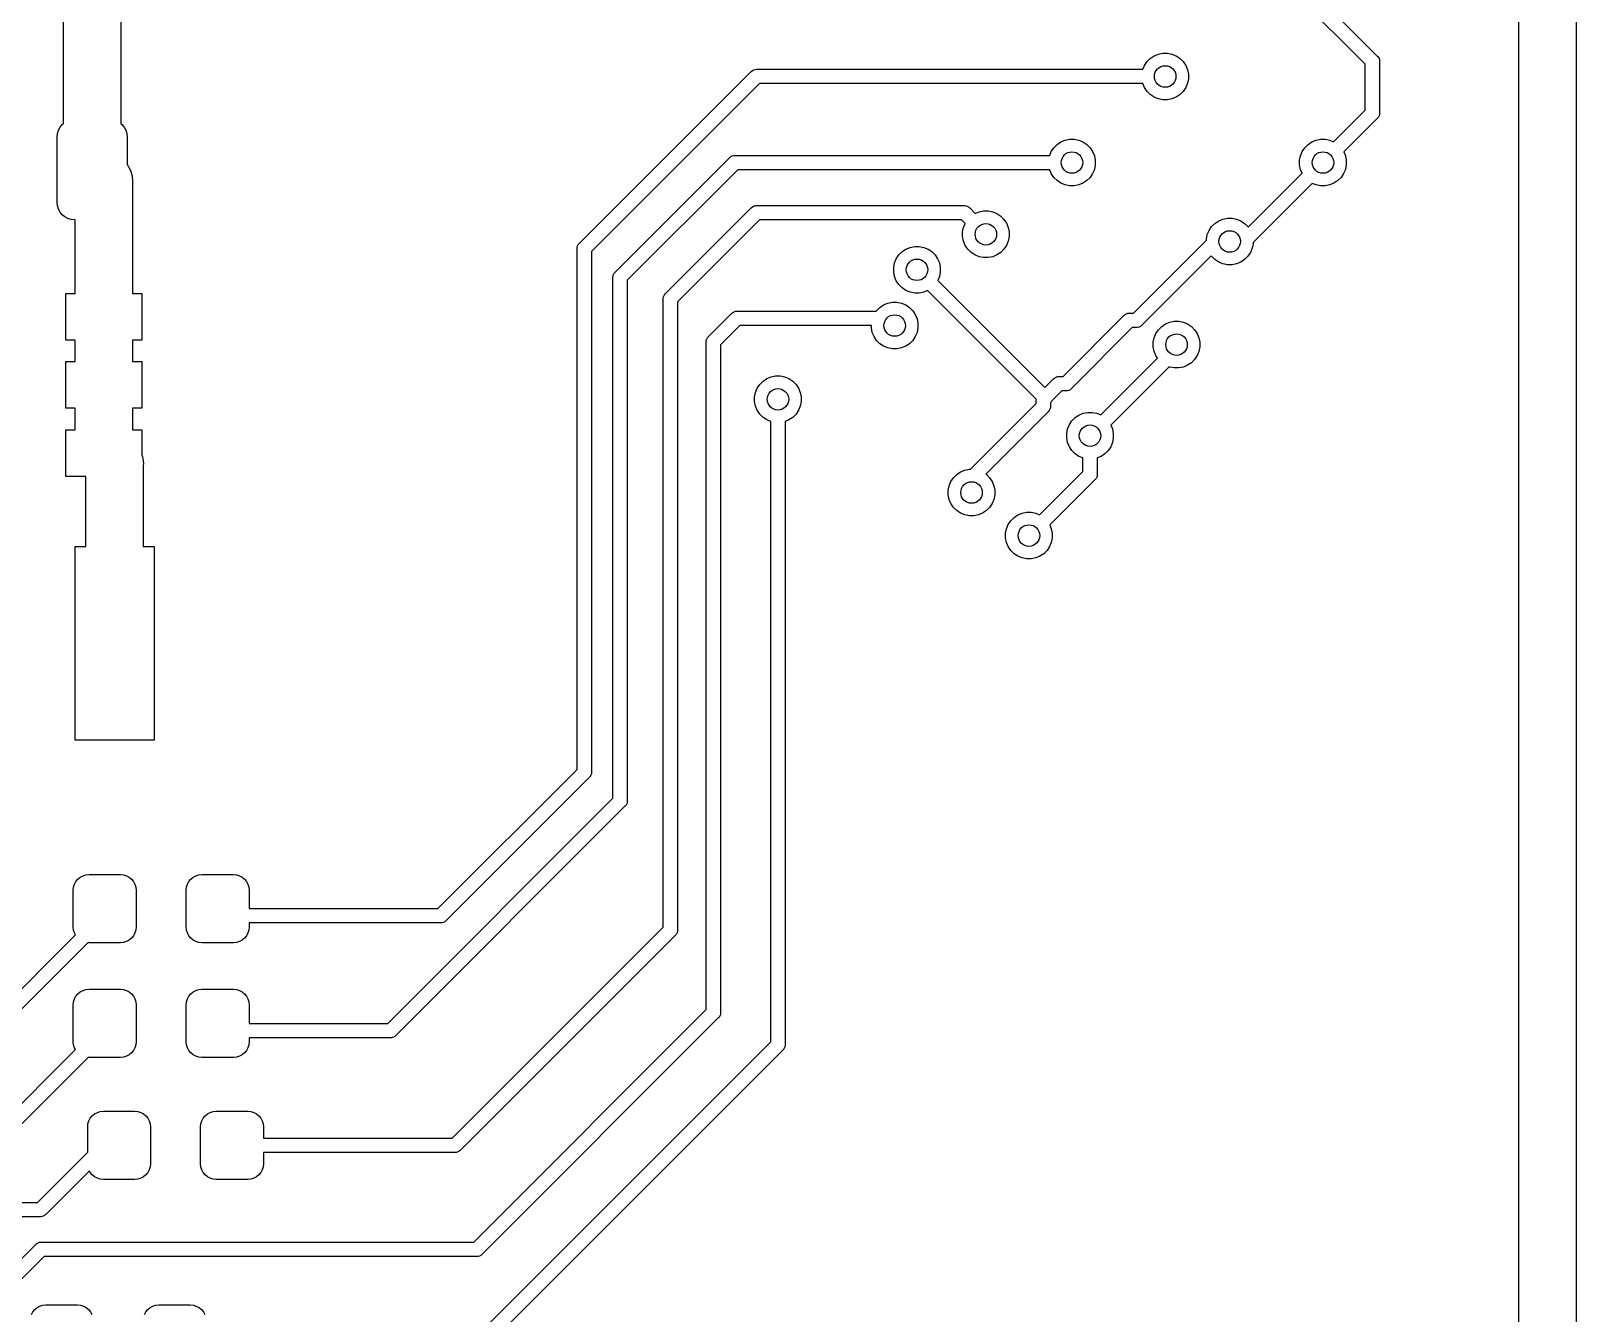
# Model space of a CAD drawing. Extents: x 1 to 84, y 1 to 137.
# Drawn here: x 62.58 to 84.13, y 26.26 to 44.14 of the extents above; entities that cross this region are included whole.
import ezdxf

# ---------------------------------------------------------------- set-up
doc = ezdxf.new("R2010")
doc.units = 0
doc.layers.add('BLACK', color=7, linetype='CONTINUOUS')

msp = doc.modelspace()

# ---------------------------------------------------------------- linework, layer by layer
at = {"layer": 'BLACK', "linetype": 'CONTINUOUS'}
for p, q in [((77.6902, 47.4513), (81.3562, 43.7852)), ((81.189, 43.6696), (77.5487, 47.3098)), ((63.0375, 42.8418), (63.0375, 45.2179)), ((63.8375, 45.0718), (63.8375, 42.8418)), ((83.33, 24.5), (83.33, 45.0953)), ((84.13, 45.2413), (84.13, 21.4497)), ((78.1476, 43.7072), (78.1928, 43.7524)), ((78.1928, 43.7524), (78.2461, 43.788)), ((78.2461, 43.788), (78.3052, 43.8125)), ((78.3052, 43.8125), (78.368, 43.825)), ((78.368, 43.825), (78.432, 43.825)), ((78.432, 43.825), (78.4948, 43.8125)), ((78.4948, 43.8125), (78.5539, 43.788)), ((78.5539, 43.788), (78.6072, 43.7524)), ((78.6072, 43.7524), (78.6524, 43.7072)), ((81.3562, 43.7852), (81.3601, 43.7821)), ((81.3601, 43.7821), (81.3691, 43.7711)), ((81.3691, 43.7711), (81.3725, 43.7668)), ((81.3725, 43.7668), (81.3818, 43.7495)), ((81.3818, 43.7495), (81.3876, 43.7306)), ((70.2328, 41.1742), (72.6258, 43.5672)), ((72.6258, 43.5672), (72.6289, 43.5711)), ((72.6289, 43.5711), (72.6442, 43.5835)), ((72.6442, 43.5835), (72.6615, 43.5928)), ((72.6615, 43.5928), (72.6804, 43.5986)), ((72.6804, 43.5986), (72.7, 43.6005)), ((72.7, 43.6005), (72.7049, 43.6)), ((72.7049, 43.6), (78.0896, 43.6)), ((78.0896, 43.6), (78.112, 43.6539)), ((78.112, 43.6539), (78.1476, 43.7072)), ((78.6524, 43.7072), (78.688, 43.6539)), ((78.688, 43.6539), (78.7125, 43.5948)), ((78.7125, 43.5948), (78.725, 43.532)), ((78.725, 43.532), (78.725, 43.468)), ((81.189, 43.0304), (81.189, 43.6696)), ((81.3876, 43.7306), (81.3895, 43.711)), ((81.3895, 43.711), (81.389, 43.7061)), ((81.389, 43.7061), (81.389, 42.9939)), ((72.7414, 43.4), (70.4, 41.0586)), ((78.0896, 43.4), (72.7414, 43.4)), ((78.112, 43.3461), (78.0896, 43.4)), ((78.1476, 43.2928), (78.112, 43.3461)), ((78.688, 43.3461), (78.6524, 43.2928)), ((78.7125, 43.4052), (78.688, 43.3461)), ((78.725, 43.468), (78.7125, 43.4052)), ((78.1928, 43.2476), (78.1476, 43.2928)), ((78.2461, 43.212), (78.1928, 43.2476)), ((78.3052, 43.1875), (78.2461, 43.212)), ((78.368, 43.175), (78.3052, 43.1875)), ((78.432, 43.175), (78.368, 43.175)), ((78.4948, 43.1875), (78.432, 43.175)), ((78.5539, 43.212), (78.4948, 43.1875)), ((78.6072, 43.2476), (78.5539, 43.212)), ((78.6524, 43.2928), (78.6072, 43.2476)), ((80.7487, 42.5902), (81.189, 43.0304)), ((81.3562, 42.9148), (80.8902, 42.4487)), ((81.3601, 42.9179), (81.3562, 42.9148)), ((81.3725, 42.9332), (81.3601, 42.9179)), ((81.3818, 42.9505), (81.3725, 42.9332)), ((81.3876, 42.9694), (81.3818, 42.9505)), ((81.389, 42.9841), (81.3876, 42.9694)), ((81.389, 42.9939), (81.3895, 42.989)), ((81.3895, 42.989), (81.389, 42.9841)), ((81.389, 42.9841), (81.389, 42.9841)), ((62.95, 42.6562), (62.9547, 42.7038)), ((62.9547, 42.7038), (62.9686, 42.7495)), ((62.9686, 42.7495), (62.9911, 42.7917)), ((62.9911, 42.7917), (63.0214, 42.8286)), ((63.0214, 42.8286), (63.0375, 42.8418)), ((63.8375, 42.8418), (63.8536, 42.8286)), ((63.8536, 42.8286), (63.8839, 42.7917)), ((63.8839, 42.7917), (63.9064, 42.7495)), ((63.9064, 42.7495), (63.9203, 42.7038)), ((63.9203, 42.7038), (63.925, 42.6562)), ((62.95, 41.7437), (62.95, 42.6562)), ((63.925, 42.6562), (63.925, 42.272)), ((76.7896, 42.4), (76.812, 42.4539)), ((76.812, 42.4539), (76.8476, 42.5072)), ((76.8476, 42.5072), (76.8928, 42.5524)), ((76.8928, 42.5524), (76.9461, 42.588)), ((76.9461, 42.588), (77.0052, 42.6125)), ((77.0052, 42.6125), (77.068, 42.625)), ((77.068, 42.625), (77.132, 42.625)), ((77.132, 42.625), (77.1948, 42.6125)), ((77.1948, 42.6125), (77.2539, 42.588)), ((77.2539, 42.588), (77.3072, 42.5524)), ((77.3072, 42.5524), (77.3524, 42.5072)), ((77.3524, 42.5072), (77.388, 42.4539)), ((77.388, 42.4539), (77.4125, 42.3948)), ((80.2875, 42.3948), (80.312, 42.4539)), ((80.312, 42.4539), (80.3476, 42.5072)), ((80.3476, 42.5072), (80.3928, 42.5524)), ((80.3928, 42.5524), (80.4461, 42.588)), ((80.4461, 42.588), (80.5052, 42.6125)), ((80.5052, 42.6125), (80.568, 42.625)), ((80.568, 42.625), (80.632, 42.625)), ((80.632, 42.625), (80.6948, 42.6125)), ((80.6948, 42.6125), (80.7487, 42.5902)), ((80.8902, 42.4487), (80.9125, 42.3948)), ((63.925, 42.272), (63.9342, 42.2608)), ((63.9342, 42.2608), (63.9499, 42.2314)), ((70.7328, 40.7742), (72.3258, 42.3672)), ((72.3258, 42.3672), (72.3289, 42.3711)), ((72.3289, 42.3711), (72.3442, 42.3835)), ((72.3442, 42.3835), (72.3615, 42.3928)), ((72.3615, 42.3928), (72.3629, 42.3932)), ((72.3629, 42.3932), (72.3804, 42.3986)), ((72.3804, 42.3986), (72.3822, 42.3987)), ((72.3822, 42.3987), (72.3951, 42.4)), ((72.3951, 42.4), (72.4, 42.4005)), ((72.3951, 42.4), (72.3951, 42.4)), ((72.4, 42.4005), (72.4049, 42.4)), ((72.4049, 42.4), (76.7896, 42.4)), ((77.4125, 42.3948), (77.425, 42.332)), ((77.425, 42.268), (77.4125, 42.2052)), ((77.425, 42.332), (77.425, 42.268)), ((80.275, 42.332), (80.2875, 42.3948)), ((80.275, 42.268), (80.275, 42.332)), ((80.2875, 42.2052), (80.275, 42.268)), ((80.9125, 42.3948), (80.925, 42.332)), ((80.925, 42.268), (80.9125, 42.2052)), ((80.925, 42.332), (80.925, 42.268)), ((63.9499, 42.2314), (63.9713, 42.1913)), ((63.9713, 42.1913), (63.9942, 42.1159)), ((63.9942, 42.1159), (64.0019, 42.0375)), ((64.0019, 42.0375), (64, 42.0179)), ((64, 42.0179), (64, 40.475)), ((72.4414, 42.2), (70.9, 40.6586)), ((76.7896, 42.2), (72.4414, 42.2)), ((76.812, 42.1461), (76.7896, 42.2)), ((76.8476, 42.0928), (76.812, 42.1461)), ((76.8928, 42.0476), (76.8476, 42.0928)), ((76.9461, 42.012), (76.8928, 42.0476)), ((77.3072, 42.0476), (77.2539, 42.012)), ((77.3524, 42.0928), (77.3072, 42.0476)), ((77.388, 42.1461), (77.3524, 42.0928)), ((77.4125, 42.2052), (77.388, 42.1461)), ((79.5578, 41.3992), (80.3098, 42.1513)), ((80.3098, 42.1513), (80.2875, 42.2052)), ((80.8072, 42.0476), (80.7539, 42.012)), ((80.8524, 42.0928), (80.8072, 42.0476)), ((80.888, 42.1461), (80.8524, 42.0928)), ((80.9125, 42.2052), (80.888, 42.1461)), ((77.0052, 41.9875), (76.9461, 42.012)), ((77.068, 41.975), (77.0052, 41.9875)), ((77.132, 41.975), (77.068, 41.975)), ((77.1948, 41.9875), (77.132, 41.975)), ((77.2539, 42.012), (77.1948, 41.9875)), ((80.4513, 42.0098), (79.625, 41.1836)), ((80.5052, 41.9875), (80.4513, 42.0098)), ((80.568, 41.975), (80.5052, 41.9875)), ((80.632, 41.975), (80.568, 41.975)), ((80.6948, 41.9875), (80.632, 41.975)), ((80.7539, 42.012), (80.6948, 41.9875)), ((62.9547, 41.6962), (62.95, 41.7437)), ((62.9686, 41.6505), (62.9547, 41.6962)), ((62.9911, 41.6083), (62.9686, 41.6505)), ((63.0214, 41.5714), (62.9911, 41.6083)), ((71.4328, 40.4742), (72.6258, 41.6672)), ((72.6258, 41.6672), (72.6289, 41.6711)), ((72.6289, 41.6711), (72.6442, 41.6835)), ((72.6442, 41.6835), (72.6615, 41.6928)), ((72.6615, 41.6928), (72.6726, 41.6962)), ((72.6726, 41.6962), (72.6804, 41.6986)), ((72.6804, 41.6986), (72.684, 41.6989)), ((72.684, 41.6989), (72.6951, 41.7)), ((72.6951, 41.7), (72.7, 41.7005)), ((72.6951, 41.7), (72.6951, 41.7)), ((72.7, 41.7005), (72.7049, 41.7)), ((72.7049, 41.7), (75.5951, 41.7)), ((75.5951, 41.7), (75.6, 41.7005)), ((75.6, 41.7005), (75.6049, 41.7)), ((75.6049, 41.7), (75.6049, 41.7)), ((75.6049, 41.7), (75.6196, 41.6986)), ((75.6196, 41.6986), (75.6385, 41.6928)), ((75.6385, 41.6928), (75.6558, 41.6835)), ((75.6558, 41.6835), (75.6711, 41.6711)), ((75.6711, 41.6711), (75.6742, 41.6672)), ((75.6742, 41.6672), (75.7513, 41.5902)), ((75.7513, 41.5902), (75.8052, 41.6125)), ((75.8052, 41.6125), (75.868, 41.625)), ((75.868, 41.625), (75.932, 41.625)), ((75.932, 41.625), (75.9948, 41.6125)), ((75.9948, 41.6125), (76.0539, 41.588)), ((76.0539, 41.588), (76.1072, 41.5524)), ((63.0583, 41.5411), (63.0214, 41.5714)), ((63.1005, 41.5186), (63.0583, 41.5411)), ((63.1462, 41.5047), (63.1005, 41.5186)), ((63.1937, 41.5), (63.1462, 41.5047)), ((63.2, 41.5), (63.1937, 41.5)), ((63.2, 40.475), (63.2, 41.5)), ((72.7414, 41.5), (71.6, 40.3586)), ((75.5586, 41.5), (72.7414, 41.5)), ((75.6098, 41.4487), (75.5586, 41.5)), ((75.575, 41.332), (75.5875, 41.3948)), ((75.5875, 41.3948), (75.6098, 41.4487)), ((76.1072, 41.5524), (76.1524, 41.5072)), ((76.1524, 41.5072), (76.188, 41.4539)), ((76.188, 41.4539), (76.2125, 41.3948)), ((76.2125, 41.3948), (76.225, 41.332)), ((79.012, 41.3539), (79.0476, 41.4072)), ((79.0476, 41.4072), (79.0928, 41.4524)), ((79.0928, 41.4524), (79.1461, 41.488)), ((79.1461, 41.488), (79.2052, 41.5125)), ((79.2052, 41.5125), (79.268, 41.525)), ((79.268, 41.525), (79.332, 41.525)), ((79.332, 41.525), (79.3948, 41.5125)), ((79.3948, 41.5125), (79.4539, 41.488)), ((79.4539, 41.488), (79.5072, 41.4524)), ((79.5072, 41.4524), (79.5524, 41.4072)), ((79.5524, 41.4072), (79.5578, 41.3992)), ((70.2072, 41.1385), (70.2165, 41.1558)), ((70.2165, 41.1558), (70.2258, 41.1672)), ((70.2258, 41.1672), (70.2289, 41.1711)), ((70.2289, 41.1711), (70.2328, 41.1742)), ((75.575, 41.268), (75.575, 41.332)), ((75.5875, 41.2052), (75.575, 41.268)), ((75.612, 41.1461), (75.5875, 41.2052)), ((76.2125, 41.2052), (76.188, 41.1461)), ((76.225, 41.268), (76.2125, 41.2052)), ((76.225, 41.332), (76.225, 41.268)), ((77.9586, 40.2), (78.975, 41.2164)), ((78.975, 41.232), (78.9875, 41.2948)), ((78.975, 41.2164), (78.975, 41.232)), ((78.9875, 41.2948), (79.012, 41.3539)), ((79.625, 41.168), (79.6125, 41.1052)), ((79.625, 41.1836), (79.625, 41.168)), ((70.1995, 41.1), (70.2014, 41.1196)), ((70.2, 41.0951), (70.1995, 41.1)), ((70.2, 39.7951), (70.2, 41.0951)), ((70.2014, 41.1196), (70.2072, 41.1385)), ((70.4, 41.0586), (70.4, 33.8049)), ((74.6265, 40.9003), (74.651, 40.9594)), ((74.651, 40.9594), (74.6866, 41.0126)), ((74.6866, 41.0126), (74.7318, 41.0579)), ((74.7318, 41.0579), (74.7851, 41.0935)), ((74.7851, 41.0935), (74.8442, 41.118)), ((74.8442, 41.118), (74.907, 41.1305)), ((74.907, 41.1305), (74.971, 41.1305)), ((74.971, 41.1305), (75.0338, 41.118)), ((75.0338, 41.118), (75.0929, 41.0935)), ((75.0929, 41.0935), (75.1462, 41.0579)), ((75.1462, 41.0579), (75.1914, 41.0126)), ((75.1914, 41.0126), (75.227, 40.9594)), ((75.227, 40.9594), (75.2515, 40.9003)), ((75.6476, 41.0928), (75.612, 41.1461)), ((75.6928, 41.0476), (75.6476, 41.0928)), ((75.7461, 41.012), (75.6928, 41.0476)), ((75.8052, 40.9875), (75.7461, 41.012)), ((75.868, 40.975), (75.8052, 40.9875)), ((75.932, 40.975), (75.868, 40.975)), ((75.9948, 40.9875), (75.932, 40.975)), ((76.0539, 41.012), (75.9948, 40.9875)), ((76.1072, 41.0476), (76.0539, 41.012)), ((76.1524, 41.0928), (76.1072, 41.0476)), ((76.188, 41.1461), (76.1524, 41.0928)), ((79.0422, 41.0008), (78.0742, 40.0328)), ((79.0476, 40.9928), (79.0422, 41.0008)), ((79.0928, 40.9476), (79.0476, 40.9928)), ((79.1461, 40.912), (79.0928, 40.9476)), ((79.5072, 40.9476), (79.4539, 40.912)), ((79.5524, 40.9928), (79.5072, 40.9476)), ((79.588, 41.0461), (79.5524, 40.9928)), ((79.6125, 41.1052), (79.588, 41.0461)), ((70.7014, 40.7196), (70.7072, 40.7385)), ((70.7072, 40.7385), (70.7165, 40.7558)), ((70.7165, 40.7558), (70.7289, 40.7711)), ((70.7289, 40.7711), (70.7328, 40.7742)), ((74.614, 40.8375), (74.6265, 40.9003)), ((74.614, 40.7735), (74.614, 40.8375)), ((74.6265, 40.7107), (74.614, 40.7735)), ((75.2515, 40.9003), (75.264, 40.8375)), ((75.264, 40.7735), (75.2515, 40.7107)), ((75.264, 40.8375), (75.264, 40.7735)), ((79.2052, 40.8875), (79.1461, 40.912)), ((79.268, 40.875), (79.2052, 40.8875)), ((79.332, 40.875), (79.268, 40.875)), ((79.3948, 40.8875), (79.332, 40.875)), ((79.4539, 40.912), (79.3948, 40.8875)), ((70.6995, 40.7), (70.7, 40.7049)), ((70.7, 40.6951), (70.6995, 40.7)), ((70.7, 40.7049), (70.7014, 40.7196)), ((70.7, 40.7049), (70.7, 40.7049)), ((70.7, 33.4414), (70.7, 40.6951)), ((70.9, 40.6586), (70.9, 33.4049)), ((74.651, 40.6515), (74.6265, 40.7107)), ((74.6866, 40.5983), (74.651, 40.6515)), ((74.7318, 40.553), (74.6866, 40.5983)), ((74.7851, 40.5175), (74.7318, 40.553)), ((74.8442, 40.493), (74.7851, 40.5175)), ((75.0877, 40.5153), (75.0338, 40.493)), ((76.5998, 39.0032), (75.0877, 40.5153)), ((75.2515, 40.7107), (75.2292, 40.6567)), ((75.2292, 40.6567), (76.7222, 39.1637)), ((63.07, 39.825), (63.07, 40.475)), ((63.07, 40.475), (63.2, 40.475)), ((64, 40.475), (64.13, 40.475)), ((64.13, 40.475), (64.13, 39.825)), ((71.3995, 40.4), (71.4, 40.4049)), ((71.4, 40.3951), (71.3995, 40.4)), ((71.4, 40.4049), (71.4014, 40.4196)), ((71.4, 40.4049), (71.4, 40.4049)), ((71.4, 31.6414), (71.4, 40.3951)), ((71.4014, 40.4196), (71.4072, 40.4385)), ((71.4072, 40.4385), (71.4165, 40.4558)), ((71.4165, 40.4558), (71.4289, 40.4711)), ((71.4289, 40.4711), (71.4328, 40.4742)), ((71.6, 40.3586), (71.6, 31.6049)), ((74.4206, 40.2802), (74.4738, 40.3158)), ((74.4738, 40.3158), (74.533, 40.3403)), ((74.533, 40.3403), (74.5958, 40.3528)), ((74.5958, 40.3528), (74.6598, 40.3528)), ((74.6598, 40.3528), (74.7226, 40.3403)), ((74.7226, 40.3403), (74.7817, 40.3158)), ((74.7817, 40.3158), (74.8349, 40.2802)), ((74.907, 40.4805), (74.8442, 40.493)), ((74.971, 40.4805), (74.907, 40.4805)), ((75.0338, 40.493), (74.971, 40.4805)), ((72.0328, 39.8742), (72.3541, 40.1955)), ((72.3541, 40.1955), (72.3572, 40.1993)), ((72.3572, 40.1993), (72.3724, 40.2118)), ((72.3724, 40.2118), (72.3898, 40.2211)), ((72.3898, 40.2211), (72.3999, 40.2241)), ((72.3999, 40.2241), (72.4087, 40.2268)), ((72.4087, 40.2268), (72.4123, 40.2272)), ((72.4123, 40.2272), (72.4234, 40.2283)), ((72.4234, 40.2283), (72.4283, 40.2287)), ((72.4234, 40.2283), (72.4234, 40.2283)), ((72.4283, 40.2287), (72.4332, 40.2283)), ((72.4332, 40.2283), (74.3709, 40.2283)), ((74.3709, 40.2283), (74.3753, 40.2349)), ((74.3753, 40.2349), (74.4206, 40.2802)), ((74.8349, 40.2802), (74.8802, 40.2349)), ((74.8802, 40.2349), (74.9158, 40.1817)), ((74.9158, 40.1817), (74.9403, 40.1226)), ((74.9403, 40.1226), (74.9528, 40.0598)), ((76.9761, 39.3175), (77.8258, 40.1672)), ((77.8258, 40.1672), (77.8289, 40.1711)), ((77.8289, 40.1711), (77.8328, 40.1742)), ((77.8328, 40.1742), (77.8364, 40.1771)), ((77.8328, 40.1742), (77.8328, 40.1742)), ((77.8364, 40.1771), (77.8442, 40.1835)), ((77.8442, 40.1835), (77.8615, 40.1928)), ((77.8615, 40.1928), (77.8804, 40.1986)), ((77.8804, 40.1986), (77.8951, 40.2)), ((77.8951, 40.2), (77.9, 40.2005)), ((77.8951, 40.2), (77.8951, 40.2)), ((77.9, 40.2005), (77.9049, 40.2)), ((77.9049, 40.2), (77.9586, 40.2)), ((78.4637, 40.075), (78.5265, 40.0875)), ((78.5265, 40.0875), (78.5905, 40.0875)), ((78.5905, 40.0875), (78.6533, 40.075)), ((72.0165, 39.8558), (72.0258, 39.8672)), ((72.0258, 39.8672), (72.0289, 39.8711)), ((72.0289, 39.8711), (72.0328, 39.8742)), ((72.4697, 40.0283), (72.2, 39.7586)), ((74.3028, 40.0283), (72.4697, 40.0283)), ((74.3028, 39.9958), (74.3028, 40.0283)), ((74.3153, 39.933), (74.3028, 39.9958)), ((74.3398, 39.8738), (74.3153, 39.933)), ((74.3753, 39.8206), (74.3398, 39.8738)), ((74.9158, 39.8738), (74.8802, 39.8206)), ((74.9403, 39.933), (74.9158, 39.8738)), ((74.9528, 39.9958), (74.9403, 39.933)), ((74.9528, 40.0598), (74.9528, 39.9958)), ((77.9414, 40), (77.0917, 39.1503)), ((77.9951, 40), (77.9414, 40)), ((78, 39.9995), (77.9951, 40)), ((78.0049, 40), (78, 39.9995)), ((78.0196, 40.0014), (78.0049, 40)), ((78.0049, 40), (78.0049, 40)), ((78.0385, 40.0072), (78.0196, 40.0014)), ((78.0558, 40.0165), (78.0385, 40.0072)), ((78.0711, 40.0289), (78.0558, 40.0165)), ((78.0742, 40.0328), (78.0711, 40.0289)), ((78.246, 39.8573), (78.2705, 39.9164)), ((78.2705, 39.9164), (78.3061, 39.9697)), ((78.3061, 39.9697), (78.3513, 40.0149)), ((78.3513, 40.0149), (78.4046, 40.0505)), ((78.4046, 40.0505), (78.4637, 40.075)), ((78.6533, 40.075), (78.7124, 40.0505)), ((78.7124, 40.0505), (78.7657, 40.0149)), ((78.7657, 40.0149), (78.8109, 39.9697)), ((78.8109, 39.9697), (78.8465, 39.9164)), ((78.8465, 39.9164), (78.871, 39.8573)), ((63.2, 39.825), (63.07, 39.825)), ((63.2, 39.525), (63.2, 39.825)), ((64.13, 39.825), (64, 39.825)), ((64, 39.825), (64, 39.525)), ((70.2, 33.8414), (70.2, 39.7951)), ((70.2, 39.7951), (70.2, 39.7951)), ((71.9995, 39.8), (72.0014, 39.8196)), ((72, 39.7951), (71.9995, 39.8)), ((72, 30.4914), (72, 39.7951)), ((72.0014, 39.8196), (72.0072, 39.8385)), ((72.0072, 39.8385), (72.0165, 39.8558)), ((72.2, 39.7586), (72.2, 30.4549)), ((74.4206, 39.7753), (74.3753, 39.8206)), ((74.4738, 39.7398), (74.4206, 39.7753)), ((74.533, 39.7153), (74.4738, 39.7398)), ((74.5958, 39.7028), (74.533, 39.7153)), ((74.6598, 39.7028), (74.5958, 39.7028)), ((74.7226, 39.7153), (74.6598, 39.7028)), ((74.7817, 39.7398), (74.7226, 39.7153)), ((74.8349, 39.7753), (74.7817, 39.7398)), ((74.8802, 39.8206), (74.8349, 39.7753)), ((78.2335, 39.7945), (78.246, 39.8573)), ((78.2335, 39.7305), (78.2335, 39.7945)), ((78.246, 39.6677), (78.2335, 39.7305)), ((78.2705, 39.6086), (78.246, 39.6677)), ((78.871, 39.6677), (78.8465, 39.6086)), ((78.871, 39.8573), (78.8835, 39.7945)), ((78.8835, 39.7305), (78.871, 39.6677)), ((78.8835, 39.7945), (78.8835, 39.7305)), ((63.07, 38.875), (63.07, 39.525)), ((63.07, 39.525), (63.2, 39.525)), ((64, 39.525), (64.13, 39.525)), ((64.13, 39.525), (64.13, 38.875)), ((77.5007, 38.7827), (78.293, 39.5749)), ((78.4547, 39.4537), (77.6422, 38.6412)), ((78.293, 39.5749), (78.2705, 39.6086)), ((78.4637, 39.45), (78.4547, 39.4537)), ((78.5265, 39.4375), (78.4637, 39.45)), ((78.5905, 39.4375), (78.5265, 39.4375)), ((78.6533, 39.45), (78.5905, 39.4375)), ((78.7124, 39.4745), (78.6533, 39.45)), ((78.7657, 39.5101), (78.7124, 39.4745)), ((78.8109, 39.5553), (78.7657, 39.5101)), ((78.8465, 39.6086), (78.8109, 39.5553)), ((72.7476, 39.2072), (72.7928, 39.2524)), ((72.7928, 39.2524), (72.8461, 39.288)), ((72.8461, 39.288), (72.9052, 39.3125)), ((72.9052, 39.3125), (72.968, 39.325)), ((72.968, 39.325), (73.032, 39.325)), ((73.032, 39.325), (73.0948, 39.3125)), ((73.0948, 39.3125), (73.1539, 39.288)), ((73.1539, 39.288), (73.2072, 39.2524)), ((73.2072, 39.2524), (73.2524, 39.2072)), ((76.7222, 39.1637), (76.8433, 39.2847)), ((76.8433, 39.2847), (76.8464, 39.2886)), ((76.8464, 39.2886), (76.8503, 39.2917)), ((76.8503, 39.2917), (76.8558, 39.2963)), ((76.8503, 39.2917), (76.8503, 39.2917)), ((76.8558, 39.2963), (76.8617, 39.301)), ((76.8617, 39.301), (76.879, 39.3103)), ((76.879, 39.3103), (76.8979, 39.3161)), ((76.8979, 39.3161), (76.9126, 39.3175)), ((76.9126, 39.3175), (76.9175, 39.318)), ((76.9126, 39.3175), (76.9126, 39.3175)), ((76.9175, 39.318), (76.9224, 39.3175)), ((76.9224, 39.3175), (76.9761, 39.3175)), ((72.675, 39.032), (72.6875, 39.0948)), ((72.675, 38.968), (72.675, 39.032)), ((72.6875, 39.0948), (72.712, 39.1539)), ((72.712, 39.1539), (72.7476, 39.2072)), ((73.2524, 39.2072), (73.288, 39.1539)), ((73.288, 39.1539), (73.3125, 39.0948)), ((73.3125, 39.0948), (73.325, 39.032)), ((73.325, 39.032), (73.325, 38.968)), ((76.5995, 39), (76.5998, 39.0032)), ((76.6, 38.9951), (76.5995, 39)), ((76.9589, 39.1175), (76.819, 38.9776)), ((77.0126, 39.1175), (76.9589, 39.1175)), ((77.0175, 39.117), (77.0126, 39.1175)), ((77.0224, 39.1175), (77.0175, 39.117)), ((77.0371, 39.1189), (77.0224, 39.1175)), ((77.0224, 39.1175), (77.0224, 39.1175)), ((77.056, 39.1247), (77.0371, 39.1189)), ((77.0733, 39.134), (77.056, 39.1247)), ((77.0886, 39.1464), (77.0733, 39.134)), ((77.0917, 39.1503), (77.0886, 39.1464)), ((63.2, 38.875), (63.07, 38.875)), ((63.2, 38.575), (63.2, 38.875)), ((64.13, 38.875), (64, 38.875)), ((64, 38.875), (64, 38.575)), ((72.6875, 38.9052), (72.675, 38.968)), ((72.712, 38.8461), (72.6875, 38.9052)), ((72.7476, 38.7928), (72.712, 38.8461)), ((72.7928, 38.7476), (72.7476, 38.7928)), ((73.2524, 38.7928), (73.2072, 38.7476)), ((73.288, 38.8461), (73.2524, 38.7928)), ((73.3125, 38.9052), (73.288, 38.8461)), ((73.325, 38.968), (73.3125, 38.9052)), ((75.6836, 38.025), (76.6, 38.9414)), ((76.7672, 38.8258), (75.8992, 37.9578)), ((76.6, 38.9414), (76.6, 38.9951)), ((76.7711, 38.8289), (76.7672, 38.8258)), ((76.7835, 38.8442), (76.7711, 38.8289)), ((76.7928, 38.8615), (76.7835, 38.8442)), ((76.7929, 38.8617), (76.7928, 38.8615)), ((76.7986, 38.8804), (76.7929, 38.8617)), ((76.8005, 38.9), (76.7986, 38.8804)), ((76.8105, 38.9617), (76.8, 38.9489)), ((76.8, 38.9489), (76.8, 38.9049)), ((76.8, 38.9049), (76.8005, 38.9)), ((76.819, 38.9776), (76.8105, 38.9617)), ((77.1981, 38.7805), (77.2572, 38.805)), ((77.2572, 38.805), (77.32, 38.8175)), ((77.32, 38.8175), (77.384, 38.8175)), ((77.384, 38.8175), (77.4468, 38.805)), ((77.4468, 38.805), (77.5007, 38.7827)), ((63.07, 37.925), (63.07, 38.575)), ((63.07, 38.575), (63.2, 38.575)), ((64, 38.575), (64.13, 38.575)), ((64.13, 38.575), (64.13, 38.2253)), ((72.8461, 38.712), (72.7928, 38.7476)), ((72.9, 38.6896), (72.8461, 38.712)), ((72.9, 30.0414), (72.9, 38.6896)), ((73.1539, 38.712), (73.1, 38.6896)), ((73.1, 38.6896), (73.1, 30.0049)), ((73.2072, 38.7476), (73.1539, 38.712)), ((77.027, 38.5245), (77.0395, 38.5873)), ((77.0395, 38.5873), (77.064, 38.6464)), ((77.064, 38.6464), (77.0996, 38.6997)), ((77.0996, 38.6997), (77.1448, 38.7449)), ((77.1448, 38.7449), (77.1981, 38.7805)), ((77.6422, 38.6412), (77.6645, 38.5873)), ((77.6645, 38.5873), (77.677, 38.5245)), ((77.027, 38.4605), (77.027, 38.5245)), ((77.0395, 38.3977), (77.027, 38.4605)), ((77.064, 38.3386), (77.0395, 38.3977)), ((77.6645, 38.3977), (77.64, 38.3386)), ((77.677, 38.4605), (77.6645, 38.3977)), ((77.677, 38.5245), (77.677, 38.4605)), ((64.13, 38.2253), (64.1381, 38.1986)), ((64.1381, 38.1986), (64.1442, 38.1784)), ((64.1442, 38.1784), (64.1519, 38.1)), ((77.0996, 38.2853), (77.064, 38.3386)), ((77.1448, 38.2401), (77.0996, 38.2853)), ((77.1981, 38.2045), (77.1448, 38.2401)), ((77.252, 38.1821), (77.1981, 38.2045)), ((77.252, 37.9934), (77.252, 38.1821)), ((77.5059, 38.2045), (77.452, 38.1821)), ((77.452, 38.1821), (77.452, 37.9569)), ((77.5592, 38.2401), (77.5059, 38.2045)), ((77.6044, 38.2853), (77.5592, 38.2401)), ((77.64, 38.3386), (77.6044, 38.2853)), ((63.35, 37.925), (63.07, 37.925)), ((63.35, 36.95), (63.35, 37.925)), ((64.1519, 38.1), (64.15, 38.0804)), ((64.15, 38.0804), (64.15, 36.95)), ((75.4476, 37.9072), (75.4928, 37.9524)), ((75.4928, 37.9524), (75.5461, 37.988)), ((75.5461, 37.988), (75.6052, 38.0125)), ((75.6052, 38.0125), (75.668, 38.025)), ((75.668, 38.025), (75.6836, 38.025)), ((75.8992, 37.9578), (75.9072, 37.9524)), ((75.9072, 37.9524), (75.9524, 37.9072)), ((76.6578, 37.3992), (77.252, 37.9934)), ((77.4498, 37.9298), (77.4448, 37.9135)), ((77.4506, 37.9324), (77.4498, 37.9298)), ((77.4511, 37.9385), (77.4506, 37.9324)), ((77.452, 37.9471), (77.4511, 37.9385)), ((77.452, 37.9569), (77.4525, 37.952)), ((77.4525, 37.952), (77.452, 37.9471)), ((77.452, 37.9471), (77.452, 37.9471)), ((75.375, 37.732), (75.3875, 37.7948)), ((75.375, 37.668), (75.375, 37.732)), ((75.3875, 37.7948), (75.412, 37.8539)), ((75.412, 37.8539), (75.4476, 37.9072)), ((75.9524, 37.9072), (75.988, 37.8539)), ((75.988, 37.8539), (76.0125, 37.7948)), ((76.0125, 37.7948), (76.025, 37.732)), ((76.025, 37.732), (76.025, 37.668)), ((77.4192, 37.8778), (76.7992, 37.2578)), ((77.4231, 37.8809), (77.4192, 37.8778)), ((77.4355, 37.8962), (77.4231, 37.8809)), ((77.4448, 37.9135), (77.4355, 37.8962)), ((75.3875, 37.6052), (75.375, 37.668)), ((75.412, 37.5461), (75.3875, 37.6052)), ((75.4476, 37.4928), (75.412, 37.5461)), ((75.4928, 37.4476), (75.4476, 37.4928)), ((75.9524, 37.4928), (75.9072, 37.4476)), ((75.988, 37.5461), (75.9524, 37.4928)), ((76.0125, 37.6052), (75.988, 37.5461)), ((76.025, 37.668), (76.0125, 37.6052)), ((75.5461, 37.412), (75.4928, 37.4476)), ((75.6052, 37.3875), (75.5461, 37.412)), ((75.668, 37.375), (75.6052, 37.3875)), ((75.732, 37.375), (75.668, 37.375)), ((75.7948, 37.3875), (75.732, 37.375)), ((75.8539, 37.412), (75.7948, 37.3875)), ((75.9072, 37.4476), (75.8539, 37.412)), ((76.212, 37.2539), (76.2476, 37.3072)), ((76.2476, 37.3072), (76.2928, 37.3524)), ((76.2928, 37.3524), (76.3461, 37.388)), ((76.3461, 37.388), (76.4052, 37.4125)), ((76.4052, 37.4125), (76.468, 37.425)), ((76.468, 37.425), (76.532, 37.425)), ((76.532, 37.425), (76.5948, 37.4125)), ((76.5948, 37.4125), (76.6487, 37.3902)), ((76.6487, 37.3902), (76.6578, 37.3992)), ((76.6578, 37.3992), (76.6578, 37.3992)), ((76.175, 37.132), (76.1875, 37.1948)), ((76.175, 37.068), (76.175, 37.132)), ((76.1875, 37.0052), (76.175, 37.068)), ((76.1875, 37.1948), (76.212, 37.2539)), ((76.7992, 37.2578), (76.7902, 37.2487)), ((76.7902, 37.2487), (76.8125, 37.1948)), ((76.7992, 37.2578), (76.7992, 37.2578)), ((76.8125, 37.1948), (76.825, 37.132)), ((76.825, 37.068), (76.8125, 37.0052)), ((76.825, 37.132), (76.825, 37.068)), ((63.2, 34.25), (63.2, 36.95)), ((63.2, 36.95), (63.35, 36.95)), ((64.15, 36.95), (64.3, 36.95)), ((64.3, 36.95), (64.3, 34.25)), ((76.212, 36.9461), (76.1875, 37.0052)), ((76.2476, 36.8928), (76.212, 36.9461)), ((76.2928, 36.8476), (76.2476, 36.8928)), ((76.3461, 36.812), (76.2928, 36.8476)), ((76.7072, 36.8476), (76.6539, 36.812)), ((76.7524, 36.8928), (76.7072, 36.8476)), ((76.788, 36.9461), (76.7524, 36.8928)), ((76.8125, 37.0052), (76.788, 36.9461)), ((76.4052, 36.7875), (76.3461, 36.812)), ((76.468, 36.775), (76.4052, 36.7875)), ((76.532, 36.775), (76.468, 36.775)), ((76.5948, 36.7875), (76.532, 36.775)), ((76.6539, 36.812), (76.5948, 36.7875)), ((64.3, 34.25), (63.2, 34.25)), ((68.2586, 31.9), (70.2, 33.8414)), ((70.3672, 33.7258), (68.3742, 31.7328)), ((70.3711, 33.7289), (70.3672, 33.7258)), ((70.3835, 33.7442), (70.3711, 33.7289)), ((70.3928, 33.7615), (70.3835, 33.7442)), ((70.3986, 33.7804), (70.3928, 33.7615)), ((70.4, 33.7951), (70.3986, 33.7804)), ((70.4, 33.8049), (70.4005, 33.8)), ((70.4005, 33.8), (70.4, 33.7951)), ((70.4, 33.7951), (70.4, 33.7951)), ((67.5586, 30.3), (70.7, 33.4414)), ((70.9, 33.4049), (70.9005, 33.4)), ((70.9005, 33.4), (70.9, 33.3951)), ((70.8672, 33.3258), (67.6742, 30.1328)), ((70.8711, 33.3289), (70.8672, 33.3258)), ((70.8742, 33.3328), (70.8711, 33.3289)), ((70.8772, 33.3364), (70.8742, 33.3328)), ((70.8742, 33.3328), (70.8742, 33.3328)), ((70.8835, 33.3442), (70.8772, 33.3364)), ((70.8928, 33.3615), (70.8835, 33.3442)), ((70.8959, 33.3716), (70.8928, 33.3615)), ((70.8986, 33.3804), (70.8959, 33.3716)), ((70.8989, 33.3844), (70.8986, 33.3804)), ((70.9, 33.3951), (70.8989, 33.3844)), ((70.9, 33.3951), (70.9, 33.3951)), ((63.2391, 32.3109), (63.2722, 32.3381)), ((63.2722, 32.3381), (63.31, 32.3583)), ((63.31, 32.3583), (63.3511, 32.3708)), ((63.3511, 32.3708), (63.3937, 32.375)), ((63.3937, 32.375), (63.8312, 32.375)), ((63.8312, 32.375), (63.8739, 32.3708)), ((63.8739, 32.3708), (63.915, 32.3583)), ((63.915, 32.3583), (63.9528, 32.3381)), ((63.9528, 32.3381), (63.9859, 32.3109)), ((64.8141, 32.3109), (64.8472, 32.3381)), ((64.8472, 32.3381), (64.885, 32.3583)), ((64.885, 32.3583), (64.9261, 32.3708)), ((64.9261, 32.3708), (64.9688, 32.375)), ((64.9688, 32.375), (65.4062, 32.375)), ((65.4062, 32.375), (65.4489, 32.3708)), ((65.4489, 32.3708), (65.49, 32.3583)), ((65.49, 32.3583), (65.5278, 32.3381)), ((65.5278, 32.3381), (65.5609, 32.3109)), ((63.175, 32.1562), (63.1792, 32.1989)), ((63.175, 31.6437), (63.175, 32.1562)), ((63.1792, 32.1989), (63.1917, 32.24)), ((63.1917, 32.24), (63.2119, 32.2778)), ((63.2119, 32.2778), (63.2391, 32.3109)), ((63.9859, 32.3109), (64.0131, 32.2778)), ((64.0131, 32.2778), (64.0333, 32.24)), ((64.0333, 32.24), (64.0458, 32.1989)), ((64.0458, 32.1989), (64.05, 32.1562)), ((64.05, 32.1562), (64.05, 31.6437)), ((64.75, 32.1562), (64.7542, 32.1989)), ((64.75, 31.6437), (64.75, 32.1562)), ((64.7542, 32.1989), (64.7667, 32.24)), ((64.7667, 32.24), (64.7869, 32.2778)), ((64.7869, 32.2778), (64.8141, 32.3109)), ((65.5609, 32.3109), (65.5881, 32.2778)), ((65.5881, 32.2778), (65.6083, 32.24)), ((65.6083, 32.24), (65.6208, 32.1989)), ((65.6208, 32.1989), (65.625, 32.1562)), ((65.625, 32.1562), (65.625, 31.9)), ((65.625, 31.9), (68.2586, 31.9)), ((68.2951, 31.7), (65.625, 31.7)), ((65.625, 31.7), (65.625, 31.6437)), ((68.3, 31.6995), (68.2951, 31.7)), ((68.3049, 31.7), (68.3, 31.6995)), ((68.3196, 31.7014), (68.3049, 31.7)), ((68.3049, 31.7), (68.3049, 31.7)), ((68.3385, 31.7072), (68.3196, 31.7014)), ((68.3558, 31.7165), (68.3385, 31.7072)), ((68.3711, 31.7289), (68.3558, 31.7165)), ((68.3742, 31.7328), (68.3711, 31.7289)), ((60.1361, 28.465), (63.2054, 31.5343)), ((63.1792, 31.6011), (63.175, 31.6437)), ((63.1917, 31.56), (63.1792, 31.6011)), ((63.2054, 31.5343), (63.1917, 31.56)), ((63.9528, 31.4619), (63.915, 31.4417)), ((63.9859, 31.4891), (63.9528, 31.4619)), ((64.0131, 31.5222), (63.9859, 31.4891)), ((64.0333, 31.56), (64.0131, 31.5222)), ((64.0458, 31.6011), (64.0333, 31.56)), ((64.05, 31.6437), (64.0458, 31.6011)), ((64.7542, 31.6011), (64.75, 31.6437)), ((64.7667, 31.56), (64.7542, 31.6011)), ((64.7869, 31.5222), (64.7667, 31.56)), ((64.8141, 31.4891), (64.7869, 31.5222)), ((64.8472, 31.4619), (64.8141, 31.4891)), ((64.885, 31.4417), (64.8472, 31.4619)), ((65.5278, 31.4619), (65.49, 31.4417)), ((65.5609, 31.4891), (65.5278, 31.4619)), ((65.5881, 31.5222), (65.5609, 31.4891)), ((65.6083, 31.56), (65.5881, 31.5222)), ((65.6208, 31.6011), (65.6083, 31.56)), ((65.625, 31.6437), (65.6208, 31.6011)), ((68.4586, 28.7), (71.4, 31.6414)), ((71.5672, 31.5258), (68.5742, 28.5328)), ((71.5711, 31.5289), (71.5672, 31.5258)), ((71.5835, 31.5442), (71.5711, 31.5289)), ((71.5928, 31.5615), (71.5835, 31.5442)), ((71.5941, 31.5656), (71.5928, 31.5615)), ((71.5986, 31.5804), (71.5941, 31.5656)), ((71.599, 31.5847), (71.5986, 31.5804)), ((71.6, 31.5951), (71.599, 31.5847)), ((71.6, 31.6049), (71.6005, 31.6)), ((71.6005, 31.6), (71.6, 31.5951)), ((71.6, 31.5951), (71.6, 31.5951)), ((63.3802, 31.4263), (60.2517, 28.2978)), ((63.3937, 31.425), (63.3802, 31.4263)), ((63.8312, 31.425), (63.3937, 31.425)), ((63.8739, 31.4292), (63.8312, 31.425)), ((63.915, 31.4417), (63.8739, 31.4292)), ((64.9261, 31.4292), (64.885, 31.4417)), ((64.9688, 31.425), (64.9261, 31.4292)), ((65.4062, 31.425), (64.9688, 31.425)), ((65.4489, 31.4292), (65.4062, 31.425)), ((65.49, 31.4417), (65.4489, 31.4292)), ((63.175, 30.5562), (63.1792, 30.5989)), ((63.1792, 30.5989), (63.1917, 30.64)), ((63.1917, 30.64), (63.2119, 30.6778)), ((63.2119, 30.6778), (63.2391, 30.7109)), ((63.2391, 30.7109), (63.2722, 30.7381)), ((63.2722, 30.7381), (63.31, 30.7583)), ((63.31, 30.7583), (63.3511, 30.7708)), ((63.3511, 30.7708), (63.3937, 30.775)), ((63.3937, 30.775), (63.8312, 30.775)), ((63.8312, 30.775), (63.8739, 30.7708)), ((63.8739, 30.7708), (63.915, 30.7583)), ((63.915, 30.7583), (63.9528, 30.7381)), ((63.9528, 30.7381), (63.9859, 30.7109)), ((63.9859, 30.7109), (64.0131, 30.6778)), ((64.0131, 30.6778), (64.0333, 30.64)), ((64.0333, 30.64), (64.0458, 30.5989)), ((64.0458, 30.5989), (64.05, 30.5562)), ((64.75, 30.5562), (64.7542, 30.5989)), ((64.7542, 30.5989), (64.7667, 30.64)), ((64.7667, 30.64), (64.7869, 30.6778)), ((64.7869, 30.6778), (64.8141, 30.7109)), ((64.8141, 30.7109), (64.8472, 30.7381)), ((64.8472, 30.7381), (64.885, 30.7583)), ((64.885, 30.7583), (64.9261, 30.7708)), ((64.9261, 30.7708), (64.9688, 30.775)), ((64.9688, 30.775), (65.4062, 30.775)), ((65.4062, 30.775), (65.4489, 30.7708)), ((65.4489, 30.7708), (65.49, 30.7583)), ((65.49, 30.7583), (65.5278, 30.7381)), ((65.5278, 30.7381), (65.5609, 30.7109)), ((65.5609, 30.7109), (65.5881, 30.6778)), ((65.5881, 30.6778), (65.6083, 30.64)), ((65.6083, 30.64), (65.6208, 30.5989)), ((65.6208, 30.5989), (65.625, 30.5562)), ((63.175, 30.0437), (63.175, 30.5562)), ((64.05, 30.5562), (64.05, 30.0437)), ((64.75, 30.0437), (64.75, 30.5562)), ((65.625, 30.5562), (65.625, 30.3)), ((68.7586, 27.25), (72, 30.4914)), ((72.1835, 30.3942), (72.1711, 30.3789)), ((72.1895, 30.4054), (72.1835, 30.3942)), ((72.1928, 30.4115), (72.1895, 30.4054)), ((72.1986, 30.4304), (72.1928, 30.4115)), ((72.1988, 30.4327), (72.1986, 30.4304)), ((72.2, 30.4451), (72.1988, 30.4327)), ((72.2, 30.4549), (72.2005, 30.45)), ((72.2005, 30.45), (72.2, 30.4451)), ((72.2, 30.4451), (72.2, 30.4451)), ((65.625, 30.3), (67.5586, 30.3)), ((72.1672, 30.3758), (68.8742, 27.0828)), ((72.1711, 30.3789), (72.1672, 30.3758)), ((63.1792, 30.0011), (63.175, 30.0437)), ((63.1917, 29.96), (63.1792, 30.0011)), ((63.2054, 29.9343), (63.1917, 29.96)), ((64.0333, 29.96), (64.0131, 29.9222)), ((64.0458, 30.0011), (64.0333, 29.96)), ((64.05, 30.0437), (64.0458, 30.0011)), ((64.7542, 30.0011), (64.75, 30.0437)), ((64.7667, 29.96), (64.7542, 30.0011)), ((64.7869, 29.9222), (64.7667, 29.96)), ((65.6083, 29.96), (65.5881, 29.9222)), ((65.6208, 30.0011), (65.6083, 29.96)), ((65.625, 30.0437), (65.6208, 30.0011)), ((67.5951, 30.1), (65.625, 30.1)), ((65.625, 30.1), (65.625, 30.0437)), ((67.6, 30.0995), (67.5951, 30.1)), ((67.6049, 30.1), (67.6, 30.0995)), ((67.6196, 30.1014), (67.6049, 30.1)), ((67.6049, 30.1), (67.6049, 30.1)), ((67.6385, 30.1072), (67.6196, 30.1014)), ((67.6558, 30.1165), (67.6385, 30.1072)), ((67.6711, 30.1289), (67.6558, 30.1165)), ((67.6742, 30.1328), (67.6711, 30.1289)), ((68.9086, 26.05), (72.9, 30.0414)), ((73.0928, 29.9615), (73.0835, 29.9442)), ((73.0986, 29.9804), (73.0928, 29.9615)), ((73.0988, 29.9834), (73.0986, 29.9813)), ((73.0986, 29.9813), (73.0986, 29.9804)), ((73.1, 29.9951), (73.0988, 29.9834)), ((73.1, 30.0049), (73.1005, 30)), ((73.1005, 30), (73.1, 29.9951)), ((73.1, 29.9951), (73.1, 29.9951)), ((61.4061, 28.135), (63.2054, 29.9343)), ((63.3803, 29.8263), (61.5217, 27.9678)), ((63.3937, 29.825), (63.3803, 29.8263)), ((63.8312, 29.825), (63.3937, 29.825)), ((63.8739, 29.8292), (63.8312, 29.825)), ((63.915, 29.8417), (63.8739, 29.8292)), ((63.9528, 29.8619), (63.915, 29.8417)), ((63.9859, 29.8891), (63.9528, 29.8619)), ((64.0131, 29.9222), (63.9859, 29.8891)), ((64.8141, 29.8891), (64.7869, 29.9222)), ((64.8472, 29.8619), (64.8141, 29.8891)), ((64.885, 29.8417), (64.8472, 29.8619)), ((64.9261, 29.8292), (64.885, 29.8417)), ((64.9688, 29.825), (64.9261, 29.8292)), ((65.4062, 29.825), (64.9688, 29.825)), ((65.4489, 29.8292), (65.4062, 29.825)), ((65.49, 29.8417), (65.4489, 29.8292)), ((65.5278, 29.8619), (65.49, 29.8417)), ((65.5609, 29.8891), (65.5278, 29.8619)), ((65.5881, 29.9222), (65.5609, 29.8891)), ((73.0672, 29.9258), (69.0242, 25.8828)), ((73.0711, 29.9289), (73.0672, 29.9258)), ((73.0835, 29.9442), (73.0711, 29.9289)), ((63.375, 28.8562), (63.3792, 28.8989)), ((63.3792, 28.8989), (63.3917, 28.94)), ((63.3917, 28.94), (63.4119, 28.9778)), ((63.4119, 28.9778), (63.4391, 29.0109)), ((63.4391, 29.0109), (63.4722, 29.0381)), ((63.4722, 29.0381), (63.51, 29.0583)), ((63.51, 29.0583), (63.5511, 29.0708)), ((63.5511, 29.0708), (63.5938, 29.075)), ((63.5938, 29.075), (64.0312, 29.075)), ((64.0312, 29.075), (64.0739, 29.0708)), ((64.0739, 29.0708), (64.115, 29.0583)), ((64.115, 29.0583), (64.1528, 29.0381)), ((64.1528, 29.0381), (64.1859, 29.0109)), ((64.1859, 29.0109), (64.2131, 28.9778)), ((64.2131, 28.9778), (64.2333, 28.94)), ((64.2333, 28.94), (64.2458, 28.8989)), ((64.2458, 28.8989), (64.25, 28.8562)), ((64.95, 28.8562), (64.9542, 28.8989)), ((64.9542, 28.8989), (64.9667, 28.94)), ((64.9667, 28.94), (64.9869, 28.9778)), ((64.9869, 28.9778), (65.0141, 29.0109)), ((65.0141, 29.0109), (65.0472, 29.0381)), ((65.0472, 29.0381), (65.085, 29.0583)), ((65.085, 29.0583), (65.1261, 29.0708)), ((65.1261, 29.0708), (65.1688, 29.075)), ((65.1688, 29.075), (65.6063, 29.075)), ((65.6063, 29.075), (65.6489, 29.0708)), ((65.6489, 29.0708), (65.69, 29.0583)), ((65.69, 29.0583), (65.7278, 29.0381)), ((65.7278, 29.0381), (65.7609, 29.0109)), ((65.7609, 29.0109), (65.7881, 28.9778)), ((65.7881, 28.9778), (65.8083, 28.94)), ((65.8083, 28.94), (65.8208, 28.8989)), ((65.8208, 28.8989), (65.825, 28.8562)), ((63.375, 28.5039), (63.375, 28.8562)), ((64.25, 28.8562), (64.25, 28.3438)), ((64.95, 28.3438), (64.95, 28.8562)), ((65.825, 28.8562), (65.825, 28.7)), ((65.825, 28.7), (68.4586, 28.7)), ((62.6761, 27.805), (63.375, 28.5039)), ((68.4951, 28.5), (65.825, 28.5)), ((65.825, 28.5), (65.825, 28.3438)), ((68.5, 28.4995), (68.4951, 28.5)), ((68.5049, 28.5), (68.5, 28.4995)), ((68.5196, 28.5014), (68.5049, 28.5)), ((68.5049, 28.5), (68.5049, 28.5)), ((68.5385, 28.5072), (68.5196, 28.5014)), ((68.5558, 28.5165), (68.5385, 28.5072)), ((68.5711, 28.5289), (68.5558, 28.5165)), ((68.5742, 28.5328), (68.5711, 28.5289)), ((63.3994, 28.2455), (62.7917, 27.6378)), ((63.4119, 28.2222), (63.3994, 28.2455)), ((64.2333, 28.26), (64.2131, 28.2222)), ((64.2458, 28.3011), (64.2333, 28.26)), ((64.25, 28.3438), (64.2458, 28.3011)), ((64.9542, 28.3011), (64.95, 28.3438)), ((64.9667, 28.26), (64.9542, 28.3011)), ((64.9869, 28.2222), (64.9667, 28.26)), ((65.8083, 28.26), (65.7881, 28.2222)), ((65.8208, 28.3011), (65.8083, 28.26)), ((65.825, 28.3438), (65.8208, 28.3011)), ((63.4391, 28.1891), (63.4119, 28.2222)), ((63.4722, 28.1619), (63.4391, 28.1891)), ((63.51, 28.1417), (63.4722, 28.1619)), ((63.5511, 28.1292), (63.51, 28.1417)), ((63.5938, 28.125), (63.5511, 28.1292)), ((64.0312, 28.125), (63.5938, 28.125)), ((64.0739, 28.1292), (64.0312, 28.125)), ((64.115, 28.1417), (64.0739, 28.1292)), ((64.1528, 28.1619), (64.115, 28.1417)), ((64.1859, 28.1891), (64.1528, 28.1619)), ((64.2131, 28.2222), (64.1859, 28.1891)), ((65.0141, 28.1891), (64.9869, 28.2222)), ((65.0472, 28.1619), (65.0141, 28.1891)), ((65.085, 28.1417), (65.0472, 28.1619)), ((65.1261, 28.1292), (65.085, 28.1417)), ((65.1688, 28.125), (65.1261, 28.1292)), ((65.6063, 28.125), (65.1688, 28.125)), ((65.6489, 28.1292), (65.6063, 28.125)), ((65.69, 28.1417), (65.6489, 28.1292)), ((65.7278, 28.1619), (65.69, 28.1417)), ((65.7609, 28.1891), (65.7278, 28.1619)), ((65.7881, 28.2222), (65.7609, 28.1891)), ((58.5128, 27.805), (62.6761, 27.805)), ((62.7126, 27.605), (58.5493, 27.605)), ((62.7175, 27.6045), (62.7126, 27.605)), ((62.7224, 27.605), (62.7175, 27.6045)), ((62.7371, 27.6065), (62.7224, 27.605)), ((62.7224, 27.605), (62.7224, 27.605)), ((62.756, 27.6122), (62.7371, 27.6065)), ((62.7733, 27.6215), (62.756, 27.6122)), ((62.7886, 27.634), (62.7733, 27.6215)), ((62.7917, 27.6378), (62.7886, 27.634)), ((60.9336, 25.5), (62.6508, 27.2172)), ((62.6508, 27.2172), (62.6539, 27.2211)), ((62.6539, 27.2211), (62.6692, 27.2335)), ((62.6692, 27.2335), (62.6865, 27.2428)), ((62.6865, 27.2428), (62.7054, 27.2486)), ((62.7054, 27.2486), (62.7072, 27.2487)), ((62.7072, 27.2487), (62.7201, 27.25)), ((62.7201, 27.25), (62.725, 27.2505)), ((62.7201, 27.25), (62.7201, 27.25)), ((62.725, 27.2505), (62.7299, 27.25)), ((62.7299, 27.25), (68.7586, 27.25)), ((62.7664, 27.05), (61.0492, 25.3328)), ((68.7951, 27.05), (62.7664, 27.05)), ((68.8, 27.0495), (68.7951, 27.05)), ((68.8049, 27.05), (68.8, 27.0495)), ((68.8196, 27.0514), (68.8049, 27.05)), ((68.8049, 27.05), (68.8049, 27.05)), ((68.8385, 27.0572), (68.8196, 27.0514)), ((68.8558, 27.0665), (68.8385, 27.0572)), ((68.8711, 27.0789), (68.8558, 27.0665)), ((68.8742, 27.0828), (68.8711, 27.0789)), ((62.6119, 26.2778), (62.6391, 26.3109)), ((62.6391, 26.3109), (62.6722, 26.3381)), ((62.6722, 26.3381), (62.71, 26.3583)), ((62.71, 26.3583), (62.7511, 26.3708)), ((62.7511, 26.3708), (62.7937, 26.375)), ((62.7937, 26.375), (63.2312, 26.375)), ((63.2312, 26.375), (63.2739, 26.3708)), ((63.2739, 26.3708), (63.315, 26.3583)), ((63.315, 26.3583), (63.3528, 26.3381)), ((63.3528, 26.3381), (63.3859, 26.3109)), ((63.3859, 26.3109), (63.4131, 26.2778)), ((64.1869, 26.2778), (64.2141, 26.3109)), ((64.2141, 26.3109), (64.2472, 26.3381)), ((64.2472, 26.3381), (64.285, 26.3583)), ((64.285, 26.3583), (64.3261, 26.3708)), ((64.3261, 26.3708), (64.3687, 26.375)), ((64.3687, 26.375), (64.8062, 26.375)), ((64.8062, 26.375), (64.8489, 26.3708)), ((64.8489, 26.3708), (64.89, 26.3583)), ((64.89, 26.3583), (64.9278, 26.3381)), ((64.9278, 26.3381), (64.9609, 26.3109)), ((64.9609, 26.3109), (64.9881, 26.2778)), ((62.5917, 26.24), (62.6119, 26.2778)), ((63.4131, 26.2778), (63.4333, 26.24)), ((64.1667, 26.24), (64.1869, 26.2778)), ((64.9881, 26.2778), (65.0083, 26.24))]:
    msp.add_line(p, q, dxfattribs=at)
at = {"layer": 'BLACK'}
for centre in [(78.4, 43.5), (77.1, 42.3), (80.6, 42.3), (75.9, 41.3), (79.3, 41.2), (74.939, 40.8055), (74.6278, 40.0278), (78.5585, 39.7625), (73, 39), (77.352, 38.4925), (75.7, 37.7), (76.5, 37.1)]:
    msp.add_circle(centre, 0.15, dxfattribs=at)

doc.saveas('drawing.dxf')
